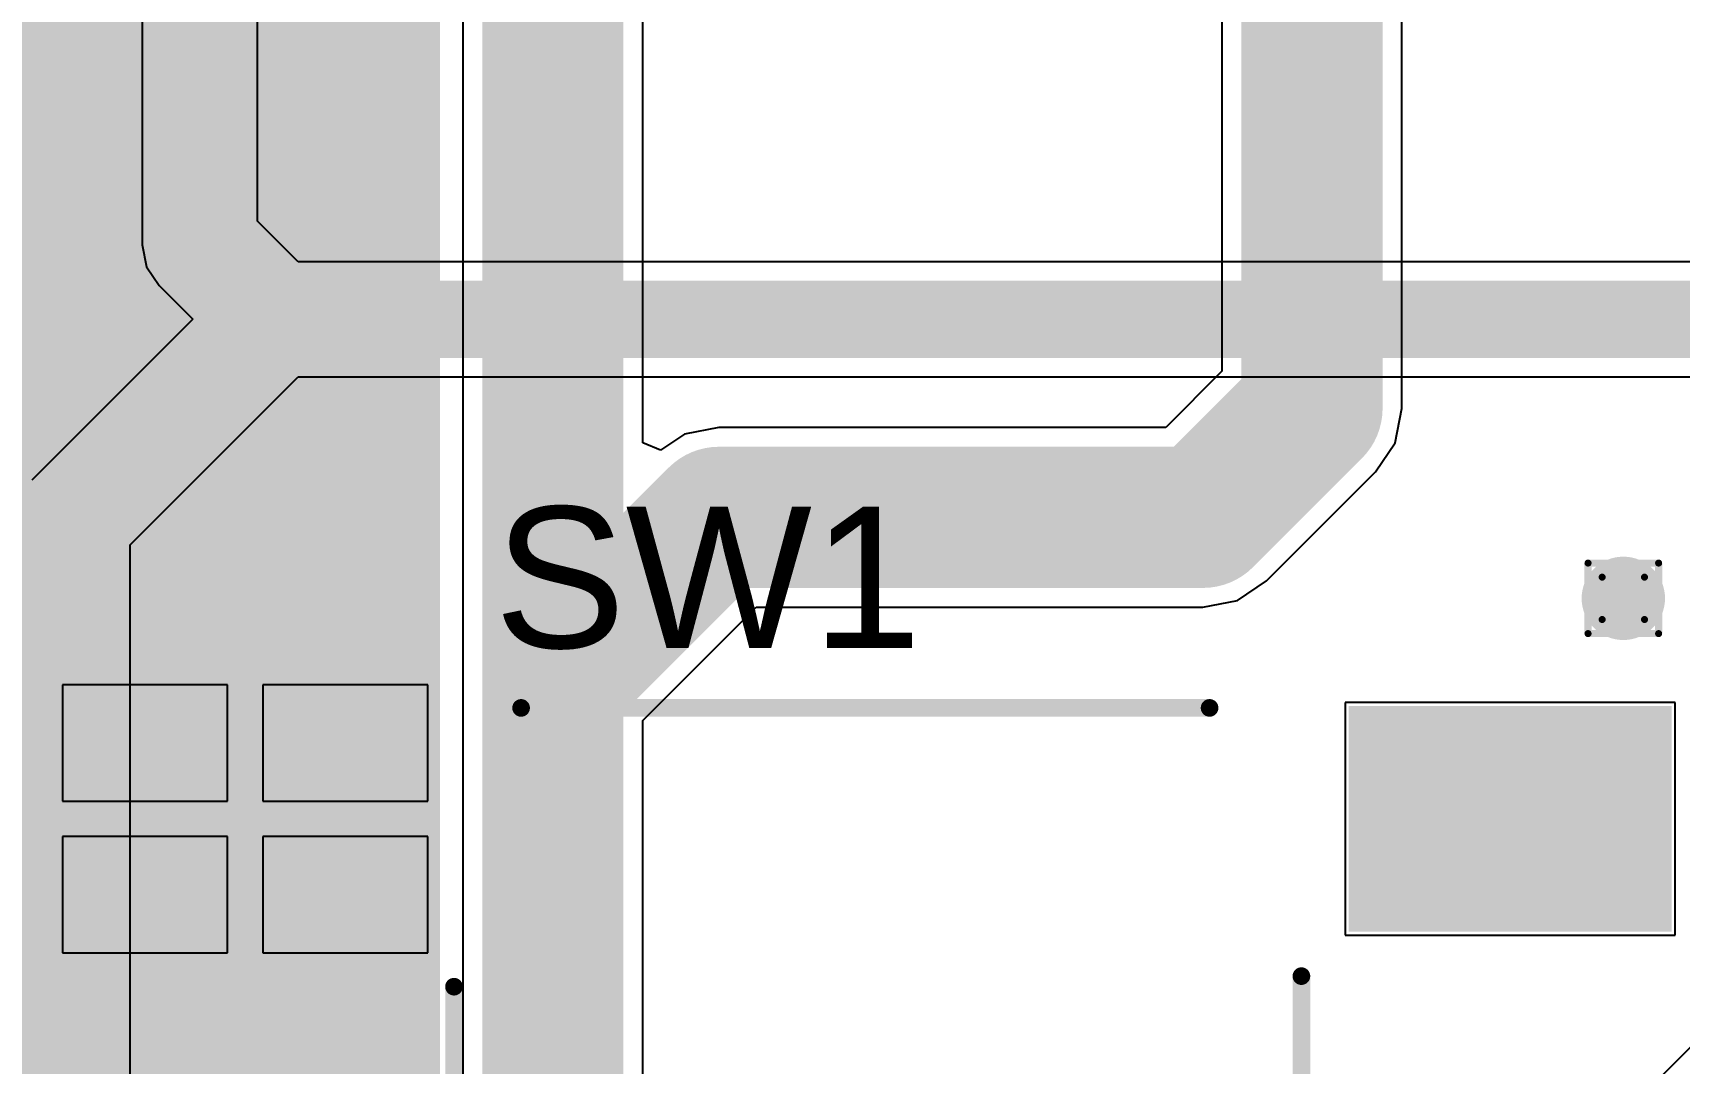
# Model space of a CAD drawing. Header units: inches. Extents: x -0.3 to 9.9, y -0.4 to 5.
# Drawn here: x 3.6886 to 4.1548, y 2.1003 to 2.3922 of the extents above; entities that cross this region are included whole.
import ezdxf

# ---------------------------------------------------------------- set-up
doc = ezdxf.new("R2010")
doc.units = ezdxf.units.IN
doc.header["$MEASUREMENT"] = 0
for name, color, linetype in [('Bottom Layer', 5, 'Continuous'), ('Bottom Solder', 6, 'Continuous'), ('Drill Drawing', 1, 'Continuous'), ('Top Layer', 1, 'Continuous'), ('Top Overlay', 2, 'Continuous'), ('Top Paste', 8, 'Continuous'), ('Top Solder', 216, 'Continuous'), ('Via Holes', 16, 'Continuous')]:
    doc.layers.add(name, color=color, linetype=linetype)
doc.styles.add('Arial', font='', dxfattribs={"height": 0.2})
doc.styles.get('Arial').set_extended_font_data('Arial')

# ---------------------------------------------------------------- blocks, each defined once
blk = doc.blocks.new('TL3301NF160QG_60')
at = {"layer": 'Top Layer'}
for points in [[(-0.1374, 0.06063), (-0.22087, 0.06063), (-0.22087, 0.11654), (-0.1374, 0.11654)], [(0.22087, 0.06063), (0.1374, 0.06063), (0.1374, 0.11654), (0.22087, 0.11654)], [(-0.1374, -0.11654), (-0.22087, -0.11654), (-0.22087, -0.06063), (-0.1374, -0.06063)], [(0.22087, -0.11654), (0.1374, -0.11654), (0.1374, -0.06063), (0.22087, -0.06063)]]:
    blk.add_hatch(color=1, dxfattribs=at).paths.add_polyline_path(points)
at = {"layer": 'Top Paste'}
for points in [[(-0.1374, 0.06063), (-0.22087, 0.06063), (-0.22087, 0.11654), (-0.1374, 0.11654)], [(0.22087, 0.06063), (0.1374, 0.06063), (0.1374, 0.11654), (0.22087, 0.11654)], [(-0.1374, -0.11654), (-0.22087, -0.11654), (-0.22087, -0.06063), (-0.1374, -0.06063)], [(0.22087, -0.11654), (0.1374, -0.11654), (0.1374, -0.06063), (0.22087, -0.06063)]]:
    blk.add_hatch(color=8, dxfattribs=at).paths.add_polyline_path(points)
at = {"layer": 'Top Solder'}
for points in [[(-0.1334, 0.05663), (-0.22487, 0.05663), (-0.22487, 0.12054), (-0.1334, 0.12054)], [(0.22487, 0.05663), (0.1334, 0.05663), (0.1334, 0.12054), (0.22487, 0.12054)], [(-0.1334, -0.12054), (-0.22487, -0.12054), (-0.22487, -0.05663), (-0.1334, -0.05663)], [(0.22487, -0.12054), (0.1334, -0.12054), (0.1334, -0.05663), (0.22487, -0.05663)]]:
    blk.add_hatch(color=216, dxfattribs=at).paths.add_polyline_path(points)
at = {"layer": 'Top Overlay'}
for points in [[(-0.188, 0.129, 0.00787, 0.00787, 0), (-0.183, 0.124, 0.00787, 0.00787, 0)], [(-0.188, 0.129, 0.00787, 0.00787, 0), (-0.178, 0.129, 0.00787, 0.00787, 0)], [(-0.183, 0.124, 0.00787, 0.00787, 0), (-0.178, 0.129, 0.00787, 0.00787, 0)], [(-0.101, 0.12, 0.005, 0.005, 0), (0.094, 0.12, 0.005, 0.005, 0)], [(-0.12, -0.044, 0.005, 0.005, 0), (-0.12, 0.041, 0.005, 0.005, 0)], [(0.12, -0.041, 0.005, 0.005, 0), (0.12, 0.044, 0.005, 0.005, 0)], [(-0.094, -0.12, 0.005, 0.005, 0), (0.101, -0.12, 0.005, 0.005, 0)]]:
    blk.add_lwpolyline(points, format="xyseb", dxfattribs=at)
for points in [[(-0.18997, 0.129, 0.00394, 0.00394, 1), (-0.18603, 0.129, 0.00394, 0.00394, 1)], [(-0.18997, 0.129, 0.00394, 0.00394, 1), (-0.18603, 0.129, 0.00394, 0.00394, 1)], [(-0.17997, 0.129, 0.00394, 0.00394, 1), (-0.17603, 0.129, 0.00394, 0.00394, 1)], [(-0.17997, 0.129, 0.00394, 0.00394, 1), (-0.17603, 0.129, 0.00394, 0.00394, 1)], [(-0.18497, 0.124, 0.00394, 0.00394, 1), (-0.18103, 0.124, 0.00394, 0.00394, 1)], [(-0.18497, 0.124, 0.00394, 0.00394, 1), (-0.18103, 0.124, 0.00394, 0.00394, 1)], [(-0.10225, 0.12, 0.0025, 0.0025, 1), (-0.09975, 0.12, 0.0025, 0.0025, 1)], [(0.09275, 0.12, 0.0025, 0.0025, 1), (0.09525, 0.12, 0.0025, 0.0025, 1)], [(-0.12125, 0.041, 0.0025, 0.0025, 1), (-0.11875, 0.041, 0.0025, 0.0025, 1)], [(0.11875, 0.044, 0.0025, 0.0025, 1), (0.12125, 0.044, 0.0025, 0.0025, 1)], [(-0.12125, -0.044, 0.0025, 0.0025, 1), (-0.11875, -0.044, 0.0025, 0.0025, 1)], [(0.11875, -0.041, 0.0025, 0.0025, 1), (0.12125, -0.041, 0.0025, 0.0025, 1)], [(-0.09525, -0.12, 0.0025, 0.0025, 1), (-0.09275, -0.12, 0.0025, 0.0025, 1)], [(0.09975, -0.12, 0.0025, 0.0025, 1), (0.10225, -0.12, 0.0025, 0.0025, 1)]]:
    blk.add_lwpolyline(points, format="xyseb", close=True, dxfattribs=at)

msp = doc.modelspace()

# ---------------------------------------------------------------- hatches: boundary and pattern name
at = {"layer": 'Bottom Layer'}
h = msp.add_hatch(color=5, dxfattribs=at)
edge = h.paths.add_edge_path()
edge.add_arc((4.139, 2.232), 0.01181, 0, 360)
at = {"layer": 'Bottom Solder'}
h = msp.add_hatch(color=6, dxfattribs=at)
edge = h.paths.add_edge_path()
edge.add_arc((4.139, 2.232), 0.00591, 0, 360)
at = {"layer": 'Top Layer'}
msp.add_hatch(color=1, dxfattribs=at).paths.add_polyline_path([(3.47282, 2.05452), (3.80382, 2.05452), (3.80382, 2.42795), (3.47282, 2.42795)])
h = msp.add_hatch(color=1, dxfattribs=at)
edge = h.paths.add_edge_path()
edge.add_arc((4.139, 2.232), 0.01181, 0, 360)
at = {"layer": 'Top Solder'}
h = msp.add_hatch(color=216, dxfattribs=at)
edge = h.paths.add_edge_path()
edge.add_arc((4.139, 2.232), 0.00591, 0, 360)
at = {"layer": 'Via Holes'}
h = msp.add_hatch(color=7, dxfattribs=at)
edge = h.paths.add_edge_path()
edge.add_arc((4.139, 2.232), 0.00591, 0, 360)

# ---------------------------------------------------------------- linework, layer by layer
at = {"layer": 'Bottom Layer'}
for p, q in [((3.71951, 2.49083), (3.71951, 2.33216)), ((3.75214, 2.33892), (3.75214, 2.49083)), ((3.76369, 2.32737), (3.75214, 2.33892)), ((3.71951, 2.33216), (3.72075, 2.32592)), ((4.40271, 2.32737), (3.76369, 2.32737)), ((3.72075, 2.32592), (3.72429, 2.32063)), ((3.72429, 2.32063), (3.73386, 2.31106)), ((3.73386, 2.31106), (3.68829, 2.26548)), ((3.71614, 2.24719), (3.76369, 2.29474)), ((3.76369, 2.29474), (4.39596, 2.29474)), ((3.71614, 1.96111), (3.71614, 2.24719)), ((4.18502, 2.13188), (3.91066, 1.85752))]:
    msp.add_line(p, q, dxfattribs=at)
for points in [[(3.73582, 2.33216, 0.022, 0.022, 0), (3.73582, 2.53295, 0.022, 0.022, 0)], [(3.73582, 2.33216, 0.022, 0.022, 0), (3.75693, 2.31106, 0.022, 0.022, 0)], [(3.69982, 2.25395, 0.022, 0.022, 0), (3.75693, 2.31106, 0.022, 0.022, 0)], [(3.75693, 2.31106, 0.022, 0.022, 0), (4.40271, 2.31106, 0.022, 0.022, 0)], [(3.69982, 1.957, 0.022, 0.022, 0), (3.69982, 2.25395, 0.022, 0.022, 0)]]:
    msp.add_lwpolyline(points, format="xyseb", dxfattribs=at)
for points in [[(3.73032, 2.33216, 0.011, 0.011, 1), (3.74132, 2.33216, 0.011, 0.011, 1)], [(3.73032, 2.33216, 0.011, 0.011, 1), (3.74132, 2.33216, 0.011, 0.011, 1)], [(3.75143, 2.31106, 0.011, 0.011, 1), (3.76243, 2.31106, 0.011, 0.011, 1)], [(3.75143, 2.31106, 0.011, 0.011, 1), (3.76243, 2.31106, 0.011, 0.011, 1)], [(3.75143, 2.31106, 0.011, 0.011, 1), (3.76243, 2.31106, 0.011, 0.011, 1)], [(3.69432, 2.25395, 0.011, 0.011, 1), (3.70532, 2.25395, 0.011, 0.011, 1)], [(3.69432, 2.25395, 0.011, 0.011, 1), (3.70532, 2.25395, 0.011, 0.011, 1)]]:
    msp.add_lwpolyline(points, format="xyseb", close=True, dxfattribs=at)
at = {"layer": 'Drill Drawing'}
for points in [[(4.129, 2.242, 0.002, 0.002, 0), (4.149, 2.242, 0.002, 0.002, 0)], [(4.129, 2.222, 0.002, 0.002, 0), (4.129, 2.242, 0.002, 0.002, 0)], [(4.149, 2.222, 0.002, 0.002, 0), (4.149, 2.242, 0.002, 0.002, 0)], [(4.133, 2.238, 0.002, 0.002, 0), (4.145, 2.238, 0.002, 0.002, 0)], [(4.133, 2.226, 0.002, 0.002, 0), (4.133, 2.238, 0.002, 0.002, 0)], [(4.145, 2.226, 0.002, 0.002, 0), (4.145, 2.238, 0.002, 0.002, 0)], [(4.133, 2.226, 0.002, 0.002, 0), (4.145, 2.226, 0.002, 0.002, 0)], [(4.129, 2.222, 0.002, 0.002, 0), (4.149, 2.222, 0.002, 0.002, 0)]]:
    msp.add_lwpolyline(points, format="xyseb", dxfattribs=at)
for points in [[(4.1285, 2.242, 0.001, 0.001, 1), (4.1295, 2.242, 0.001, 0.001, 1)], [(4.1285, 2.242, 0.001, 0.001, 1), (4.1295, 2.242, 0.001, 0.001, 1)], [(4.1485, 2.242, 0.001, 0.001, 1), (4.1495, 2.242, 0.001, 0.001, 1)], [(4.1485, 2.242, 0.001, 0.001, 1), (4.1495, 2.242, 0.001, 0.001, 1)], [(4.1325, 2.238, 0.001, 0.001, 1), (4.1335, 2.238, 0.001, 0.001, 1)], [(4.1325, 2.238, 0.001, 0.001, 1), (4.1335, 2.238, 0.001, 0.001, 1)], [(4.1445, 2.238, 0.001, 0.001, 1), (4.1455, 2.238, 0.001, 0.001, 1)], [(4.1445, 2.238, 0.001, 0.001, 1), (4.1455, 2.238, 0.001, 0.001, 1)], [(4.1325, 2.226, 0.001, 0.001, 1), (4.1335, 2.226, 0.001, 0.001, 1)], [(4.1325, 2.226, 0.001, 0.001, 1), (4.1335, 2.226, 0.001, 0.001, 1)], [(4.1445, 2.226, 0.001, 0.001, 1), (4.1455, 2.226, 0.001, 0.001, 1)], [(4.1445, 2.226, 0.001, 0.001, 1), (4.1455, 2.226, 0.001, 0.001, 1)], [(4.1285, 2.222, 0.001, 0.001, 1), (4.1295, 2.222, 0.001, 0.001, 1)], [(4.1285, 2.222, 0.001, 0.001, 1), (4.1295, 2.222, 0.001, 0.001, 1)], [(4.1485, 2.222, 0.001, 0.001, 1), (4.1495, 2.222, 0.001, 0.001, 1)], [(4.1485, 2.222, 0.001, 0.001, 1), (4.1495, 2.222, 0.001, 0.001, 1)]]:
    msp.add_lwpolyline(points, format="xyseb", close=True, dxfattribs=at)
at = {"layer": 'Top Layer'}
for p, q in [((4.02533, 2.67), (4.02533, 2.29638)), ((4.07631, 2.28582), (4.07631, 2.67)), ((3.81033, 2.49559), (3.81033, 2.20795)), ((3.86131, 2.27607), (3.86131, 2.49559)), ((4.02533, 2.29638), (4.00939, 2.28044)), ((4.07437, 2.27607), (4.07631, 2.28582)), ((3.88282, 2.28044), (3.87307, 2.2785)), ((4.00939, 2.28044), (3.88282, 2.28044)), ((3.86631, 2.27398), (3.86131, 2.27607)), ((3.87307, 2.2785), (3.86631, 2.27398)), ((4.06885, 2.2678), (4.07437, 2.27607)), ((4.03797, 2.23692), (4.06885, 2.2678)), ((4.0297, 2.2314), (4.03797, 2.23692)), ((3.86131, 2.19739), (3.89338, 2.22946)), ((3.89338, 2.22946), (4.01995, 2.22946)), ((4.01995, 2.22946), (4.0297, 2.2314)), ((3.74369, 2.20748), (3.69696, 2.20748)), ((3.69696, 2.20748), (3.69696, 2.17453)), ((3.74369, 2.17453), (3.74369, 2.20748)), ((3.80042, 2.20748), (3.75369, 2.20748)), ((3.75369, 2.20748), (3.75369, 2.17453)), ((3.80042, 2.17453), (3.80042, 2.20748)), ((3.81033, 2.20795), (3.81033, 2.02655)), ((4.15369, 2.20248), (4.06022, 2.20248)), ((4.06022, 2.20248), (4.06022, 2.13658)), ((4.15369, 2.13658), (4.15369, 2.20248)), ((3.86131, 2.00095), (3.86131, 2.19739)), ((3.69696, 2.17453), (3.74369, 2.17453)), ((3.75369, 2.17453), (3.80042, 2.17453)), ((3.74369, 2.16453), (3.69696, 2.16453)), ((3.69696, 2.16453), (3.69696, 2.13158)), ((3.74369, 2.13158), (3.74369, 2.16453)), ((3.80042, 2.16453), (3.75369, 2.16453)), ((3.75369, 2.16453), (3.75369, 2.13158)), ((3.80042, 2.13158), (3.80042, 2.16453)), ((4.06022, 2.13658), (4.15369, 2.13658)), ((3.69696, 2.13158), (3.74369, 2.13158)), ((3.75369, 2.13158), (3.80042, 2.13158))]:
    msp.add_line(p, q, dxfattribs=at)
for points in [[(4.05082, 2.28582, 0.04, 0.04, 0), (4.05082, 2.68718, 0.04, 0.04, 0)], [(3.83582, 2.20795, 0.04, 0.04, 0), (3.83582, 2.53295, 0.04, 0.04, 0)], [(4.01995, 2.25495, 0.04, 0.04, 0), (4.05082, 2.28582, 0.04, 0.04, 0)], [(3.83582, 2.20795, 0.04, 0.04, 0), (3.88282, 2.25495, 0.04, 0.04, 0)], [(3.88282, 2.25495, 0.04, 0.04, 0), (4.01995, 2.25495, 0.04, 0.04, 0)], [(3.83582, 2.00095, 0.04, 0.04, 0), (3.83582, 2.20795, 0.04, 0.04, 0)]]:
    msp.add_lwpolyline(points, format="xyseb", dxfattribs=at)
for points in [[(4.04082, 2.28582, 0.02, 0.02, 1), (4.06082, 2.28582, 0.02, 0.02, 1)], [(4.04082, 2.28582, 0.02, 0.02, 1), (4.06082, 2.28582, 0.02, 0.02, 1)], [(3.87282, 2.25495, 0.02, 0.02, 1), (3.89282, 2.25495, 0.02, 0.02, 1)], [(3.87282, 2.25495, 0.02, 0.02, 1), (3.89282, 2.25495, 0.02, 0.02, 1)], [(4.00995, 2.25495, 0.02, 0.02, 1), (4.02995, 2.25495, 0.02, 0.02, 1)], [(4.00995, 2.25495, 0.02, 0.02, 1), (4.02995, 2.25495, 0.02, 0.02, 1)], [(3.82582, 2.20795, 0.02, 0.02, 1), (3.84582, 2.20795, 0.02, 0.02, 1)], [(3.82582, 2.20795, 0.02, 0.02, 1), (3.84582, 2.20795, 0.02, 0.02, 1)], [(3.82582, 2.20795, 0.02, 0.02, 1), (3.84582, 2.20795, 0.02, 0.02, 1)]]:
    msp.add_lwpolyline(points, format="xyseb", close=True, dxfattribs=at)

# ---------------------------------------------------------------- block references
msp.add_blockref('TL3301NF160QG_60', (3.92782, 2.08095))

# ---------------------------------------------------------------- texts
at = {"layer": 'Top Overlay', "style": 'Arial'}
msp.add_text('SW1', height=0.04, dxfattribs=at).set_placement((3.81917, 2.21796))

doc.saveas('drawing.dxf')
